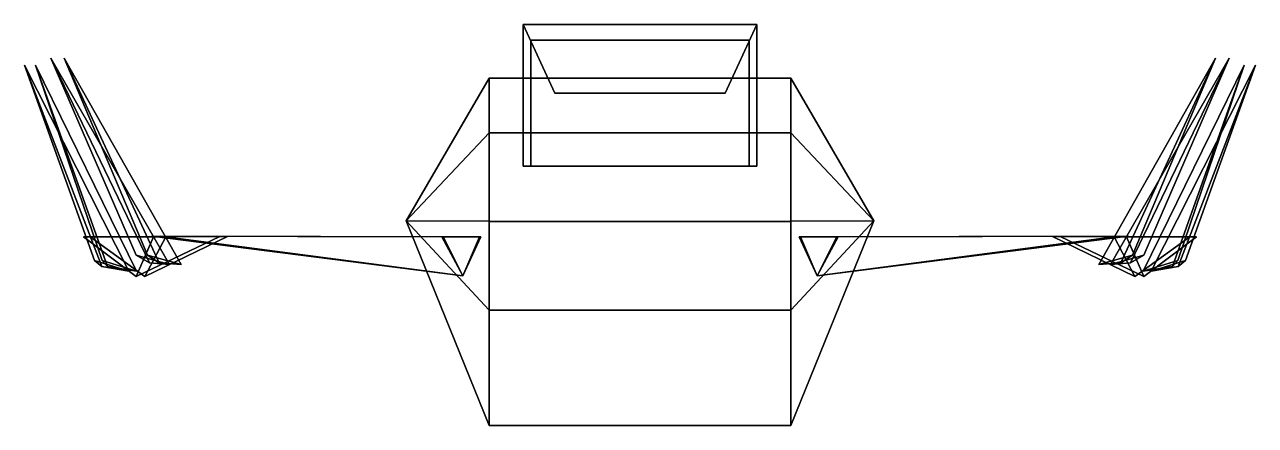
# Model space of a CAD drawing. Extents: x -3.06 to 3.06, y -1.23 to 0.77.
import ezdxf

# ---------------------------------------------------------------- set-up
doc = ezdxf.new("R2010")
doc.units = 0
for name, color, linetype in [('Cube', 15, 'CONTINUOUS'), ('Cube2', 15, 'CONTINUOUS'), ('Cylinder3', 15, 'CONTINUOUS'), ('Cylinder4', 15, 'CONTINUOUS'), ('Cylinder5', 15, 'CONTINUOUS'), ('NoName19', 15, 'CONTINUOUS'), ('NoName19001', 15, 'CONTINUOUS'), ('NoName19002', 15, 'CONTINUOUS'), ('NoName19003', 15, 'CONTINUOUS'), ('NoName20', 15, 'CONTINUOUS'), ('NoName20001', 15, 'CONTINUOUS'), ('NoName20002', 15, 'CONTINUOUS'), ('NoName20003', 15, 'CONTINUOUS'), ('NoName21', 15, 'CONTINUOUS'), ('NoName21001', 15, 'CONTINUOUS'), ('NoName21002', 15, 'CONTINUOUS'), ('NoName21003', 15, 'CONTINUOUS'), ('NoName22', 15, 'CONTINUOUS'), ('NoName22001', 15, 'CONTINUOUS'), ('NoName22002', 15, 'CONTINUOUS'), ('NoName22003', 15, 'CONTINUOUS')]:
    doc.layers.add(name, color=color, linetype=linetype)

msp = doc.modelspace()

# ---------------------------------------------------------------- linework, layer by layer
at = {"layer": 'Cube', "color": 0}
for points in [[(0.542855, 0.68781, -0.613178), (-0.542895, 0.68781, -0.613178), (-0.542895, 0.061454, -0.613178), (0.542855, 0.061454, -0.613178)], [(-0.542895, 0.68781, -0.222306), (0.542855, 0.68781, -0.222306), (0.542855, 0.061454, -0.222306), (-0.542895, 0.061454, -0.222306)], [(-0.542895, 0.68781, -0.613178), (-0.542895, 0.68781, -0.222306), (-0.542895, 0.061454, -0.222306), (-0.542895, 0.061454, -0.613178)], [(0.542855, 0.68781, -0.222306), (0.542855, 0.68781, -0.613178), (0.542855, 0.061454, -0.613178), (0.542855, 0.061454, -0.222306)], [(0.542855, 0.061454, -0.222306), (0.542855, 0.061454, -0.613178), (-0.542895, 0.061454, -0.613178), (-0.542895, 0.061454, -0.222306)]]:
    msp.add_3dface(points, dxfattribs=at)
at = {"layer": 'Cube', "color": 1}
msp.add_3dface([(-0.542895, 0.68781, -0.222306), (-0.542895, 0.68781, -0.613178), (0.542855, 0.68781, -0.613178), (0.542855, 0.68781, -0.222306)], dxfattribs=at)
at = {"layer": 'Cube2', "color": 0}
for points in [[(-0.580706, 0.765934, -0.652264), (-0.580706, 0.061287, -0.652265), (0.580669, 0.061287, -0.652265), (0.580669, 0.765933, -0.652264)], [(0.580669, 0.765933, -0.183222), (0.580669, 0.061287, -0.183223), (-0.580706, 0.061288, -0.183222), (-0.580706, 0.765934, -0.183221)], [(-0.580706, 0.765934, -0.183221), (-0.580706, 0.061288, -0.183222), (-0.580706, 0.061287, -0.652265), (-0.580706, 0.765934, -0.652264)], [(0.423084, 0.424831, -0.480426), (-0.423086, 0.42515, -0.480418), (-0.580706, 0.765934, -0.652264), (0.580669, 0.765933, -0.652264)], [(-0.423124, 0.425278, -0.350735), (0.42305, 0.424963, -0.350735), (0.580669, 0.765933, -0.183222), (-0.580706, 0.765934, -0.183221)], [(-0.423086, 0.42515, -0.480418), (-0.423124, 0.425278, -0.350735), (-0.580706, 0.765934, -0.183221), (-0.580706, 0.765934, -0.652264)], [(0.42305, 0.424963, -0.350735), (0.423084, 0.424831, -0.480426), (0.580669, 0.765933, -0.652264), (0.580669, 0.765933, -0.183222)], [(0.580669, 0.765933, -0.652264), (0.580669, 0.061287, -0.652265), (0.580669, 0.061287, -0.183223), (0.580669, 0.765933, -0.183222)], [(0.42305, 0.424963, -0.350735), (-0.423124, 0.425278, -0.350735), (-0.423086, 0.42515, -0.480418), (0.423084, 0.424831, -0.480426)], [(-0.580706, 0.061287, -0.652265), (-0.580706, 0.061288, -0.183222), (0.580669, 0.061287, -0.183223), (0.580669, 0.061287, -0.652265)]]:
    msp.add_3dface(points, dxfattribs=at)
at = {"layer": 'Cylinder3', "color": 0}
for points in [[(0.749671, 0.227813, -0.811501), (1.163795, -0.210578, -0.112793), (0.749671, 0.500154, 0.026678)], [(0.749671, 0.500154, 0.026678), (1.163795, -0.210578, -0.112793), (0.749671, -0.210937, 0.71291)], [(0.749671, -0.210937, 0.71291), (0.749671, 0.227813, -0.811501), (0.749671, 0.500154, 0.026678)], [(0.749671, -0.6535, -0.811501), (1.163795, -0.210578, -0.112793), (0.749671, 0.227813, -0.811501)], [(0.749671, -0.6535, -0.811501), (0.749671, 0.227813, -0.811501), (0.749671, -0.210937, 0.71291)], [(0.749671, -0.210937, 0.71291), (1.163795, -0.210578, -0.112793), (0.749671, -1.227221, -0.321414)], [(0.749671, -1.227221, -0.321414), (1.163795, -0.210578, -0.112793), (0.749671, -0.6535, -0.811501)], [(0.749671, -1.227221, -0.321414), (0.749671, -0.6535, -0.811501), (0.749671, -0.210937, 0.71291)]]:
    msp.add_3dface(points, dxfattribs=at)
at = {"layer": 'Cylinder4', "color": 0}
for points in [[(-0.749709, 0.500154, 0.026678), (0.749671, 0.500154, 0.026678), (0.749671, -0.212844, 0.71291), (-0.749709, -0.212844, 0.71291)], [(-0.749709, 0.227813, -0.811501), (0.749671, 0.227813, -0.811501), (0.749671, 0.500154, 0.026678), (-0.749709, 0.500154, 0.026678)], [(-0.749709, -0.212844, 0.71291), (-0.749709, 0.227813, -0.811501), (-0.749709, 0.500154, 0.026678)], [(0.749671, -0.212844, 0.71291), (0.749671, 0.500154, 0.026678), (0.749671, 0.227813, -0.811501)], [(-0.749709, -0.6535, -0.811501), (0.749671, -0.6535, -0.811501), (0.749671, 0.227813, -0.811501), (-0.749709, 0.227813, -0.811501)], [(-0.749709, -0.6535, -0.811501), (-0.749709, 0.227813, -0.811501), (-0.749709, -0.212844, 0.71291)], [(0.749671, -0.6535, -0.811501), (0.749671, -0.212844, 0.71291), (0.749671, 0.227813, -0.811501)], [(-0.749709, -0.212844, 0.71291), (0.749671, -0.212844, 0.71291), (0.749671, -1.227221, -0.321414), (-0.749709, -1.227221, -0.321414)], [(-0.749709, -1.227221, -0.321414), (-0.749709, -0.6535, -0.811501), (-0.749709, -0.212844, 0.71291)], [(0.749671, -1.227221, -0.321414), (0.749671, -0.212844, 0.71291), (0.749671, -0.6535, -0.811501)], [(-0.749709, -1.227221, -0.321414), (0.749671, -1.227221, -0.321414), (0.749671, -0.6535, -0.811501), (-0.749709, -0.6535, -0.811501)]]:
    msp.add_3dface(points, dxfattribs=at)
at = {"layer": 'Cylinder5', "color": 0}
for points in [[(-0.749709, 0.500154, 0.026678), (-1.163833, -0.210578, -0.112793), (-0.749709, 0.227813, -0.811501)], [(-0.749709, -0.210937, 0.71291), (-1.163833, -0.210578, -0.112793), (-0.749709, 0.500154, 0.026678)], [(-0.749709, 0.500154, 0.026678), (-0.749709, 0.227813, -0.811501), (-0.749709, -0.210937, 0.71291)], [(-0.749709, 0.227813, -0.811501), (-1.163833, -0.210578, -0.112793), (-0.749709, -0.6535, -0.811501)], [(-0.749709, 0.227813, -0.811501), (-0.749709, -0.6535, -0.811501), (-0.749709, -0.210937, 0.71291)], [(-0.749709, -1.227221, -0.321414), (-1.163833, -0.210578, -0.112793), (-0.749709, -0.210937, 0.71291)], [(-0.749709, -0.6535, -0.811501), (-1.163833, -0.210578, -0.112793), (-0.749709, -1.227221, -0.321414)], [(-0.749709, -0.210937, 0.71291), (-0.749709, -0.6535, -0.811501), (-0.749709, -1.227221, -0.321414)]]:
    msp.add_3dface(points, dxfattribs=at)
at = {"layer": 'NoName19', "color": 0}
for points in [[(2.341108, -0.426633, -1.546184), (2.506768, -0.381003, -1.493646), (2.931467, 0.599342, -1.722938)], [(2.931467, 0.599342, -1.722938), (2.440521, -0.419266, -1.330827), (2.341108, -0.426633, -1.546184)], [(2.931467, 0.599342, -1.722938), (2.506768, -0.381003, -1.493646), (2.440521, -0.419266, -1.330827)], [(2.440521, -0.419266, -1.330827), (2.506768, -0.381003, -1.493646), (2.341108, -0.426633, -1.546184)]]:
    msp.add_3dface(points, dxfattribs=at)
at = {"layer": 'NoName19001', "color": 0}
for points in [[(2.863485, 0.599349, 1.722986), (2.450323, -0.380986, 1.473489), (2.282342, -0.426617, 1.517989)], [(2.282342, -0.426617, 1.517989), (2.391982, -0.419248, 1.307654), (2.863485, 0.599349, 1.722986)], [(2.391982, -0.419248, 1.307654), (2.450323, -0.380986, 1.473489), (2.863485, 0.599349, 1.722986)], [(2.282342, -0.426617, 1.517989), (2.450323, -0.380986, 1.473489), (2.391982, -0.419248, 1.307654)]]:
    msp.add_3dface(points, dxfattribs=at)
at = {"layer": 'NoName19002', "color": 0}
for points in [[(-2.863945, 0.599335, 1.722933), (-2.450782, -0.381003, 1.473441), (-2.392443, -0.419266, 1.307612)], [(-2.282796, -0.426633, 1.517943), (-2.450782, -0.381003, 1.473441), (-2.863945, 0.599335, 1.722933)], [(-2.863945, 0.599335, 1.722933), (-2.392443, -0.419266, 1.307612), (-2.282796, -0.426633, 1.517943)], [(-2.392443, -0.419266, 1.307612), (-2.450782, -0.381003, 1.473441), (-2.282796, -0.426633, 1.517943)]]:
    msp.add_3dface(points, dxfattribs=at)
at = {"layer": 'NoName19003', "color": 0}
for points in [[(-2.440492, -0.41925, -1.330866), (-2.506741, -0.380989, -1.493689), (-2.931438, 0.599352, -1.722987)], [(-2.931438, 0.599352, -1.722987), (-2.506741, -0.380989, -1.493689), (-2.341085, -0.42662, -1.546225)], [(-2.341085, -0.42662, -1.546225), (-2.440492, -0.41925, -1.330866), (-2.931438, 0.599352, -1.722987)], [(-2.341085, -0.42662, -1.546225), (-2.506741, -0.380989, -1.493689), (-2.440492, -0.41925, -1.330866)]]:
    msp.add_3dface(points, dxfattribs=at)
at = {"layer": 'NoName20', "color": 0}
for points in [[(2.090643, -0.288062, -1.147333), (2.506573, -0.486586, -1.239179), (2.768104, -0.289037, -0.996561)], [(2.42023, -0.289062, -1.604676), (2.506573, -0.486586, -1.239179), (2.090643, -0.288062, -1.147333)], [(2.090643, -0.288062, -1.147333), (2.768104, -0.289037, -0.996561), (2.42023, -0.289062, -1.604676)], [(2.768104, -0.289037, -0.996561), (2.506573, -0.486586, -1.239179), (2.42023, -0.289062, -1.604676)]]:
    msp.add_3dface(points, dxfattribs=at)
at = {"layer": 'NoName20001', "color": 0}
for points in [[(2.735483, -0.289037, 0.989428), (2.46258, -0.486586, 1.219181), (2.051551, -0.288062, 1.107428)], [(2.051551, -0.288062, 1.107428), (2.46258, -0.486586, 1.219181), (2.358752, -0.289062, 1.5801)], [(2.358752, -0.289062, 1.5801), (2.735483, -0.289037, 0.989428), (2.051551, -0.288062, 1.107428)], [(2.358752, -0.289062, 1.5801), (2.46258, -0.486586, 1.219181), (2.735483, -0.289037, 0.989428)]]:
    msp.add_3dface(points, dxfattribs=at)
at = {"layer": 'NoName20002', "color": 0}
for points in [[(-2.051938, -0.288062, 1.107429), (-2.462967, -0.486586, 1.219181), (-2.73587, -0.289036, 0.989428)], [(-2.051938, -0.288062, 1.107429), (-2.73587, -0.289036, 0.989428), (-2.359138, -0.289061, 1.5801)], [(-2.73587, -0.289036, 0.989428), (-2.462967, -0.486586, 1.219181), (-2.359138, -0.289061, 1.5801)], [(-2.359138, -0.289061, 1.5801), (-2.462967, -0.486586, 1.219181), (-2.051938, -0.288062, 1.107429)]]:
    msp.add_3dface(points, dxfattribs=at)
at = {"layer": 'NoName20003', "color": 0}
for points in [[(-2.768143, -0.289037, -0.99656), (-2.506612, -0.486586, -1.239178), (-2.090682, -0.288062, -1.147332)], [(-2.420269, -0.289062, -1.604675), (-2.768143, -0.289037, -0.99656), (-2.090682, -0.288062, -1.147332)], [(-2.420269, -0.289062, -1.604675), (-2.506612, -0.486586, -1.239178), (-2.768143, -0.289037, -0.99656)], [(-2.090682, -0.288062, -1.147332), (-2.506612, -0.486586, -1.239178), (-2.420269, -0.289062, -1.604675)]]:
    msp.add_3dface(points, dxfattribs=at)
at = {"layer": 'NoName21', "color": 0}
for points in [[(2.542308, -0.459575, -1.120355), (2.713163, -0.407532, -1.100778), (3.061496, 0.5639, -1.459992)], [(3.061496, 0.5639, -1.459992), (2.677668, -0.436481, -0.926806), (2.542308, -0.459575, -1.120355)], [(3.061496, 0.5639, -1.459992), (2.713163, -0.407532, -1.100778), (2.677668, -0.436481, -0.926806)], [(2.677668, -0.436481, -0.926806), (2.713163, -0.407532, -1.100778), (2.542308, -0.459575, -1.120355)]]:
    msp.add_3dface(points, dxfattribs=at)
at = {"layer": 'NoName21001', "color": 0}
for points in [[(3.006114, 0.563871, 1.466568), (2.675473, -0.407528, 1.090975), (2.503882, -0.459568, 1.102304)], [(2.503882, -0.459568, 1.102304), (2.648386, -0.436474, 0.915482), (3.006114, 0.563871, 1.466568)], [(2.648386, -0.436474, 0.915482), (2.675473, -0.407528, 1.090975), (3.006114, 0.563871, 1.466568)], [(2.503882, -0.459568, 1.102304), (2.675473, -0.407528, 1.090975), (2.648386, -0.436474, 0.915482)]]:
    msp.add_3dface(points, dxfattribs=at)
at = {"layer": 'NoName21002', "color": 0}
for points in [[(-3.006541, 0.56388, 1.466526), (-2.675899, -0.407531, 1.090941), (-2.648813, -0.436479, 0.915453)], [(-2.504305, -0.459572, 1.102271), (-2.675899, -0.407531, 1.090941), (-3.006541, 0.56388, 1.466526)], [(-3.006541, 0.56388, 1.466526), (-2.648813, -0.436479, 0.915453), (-2.504305, -0.459572, 1.102271)], [(-2.648813, -0.436479, 0.915453), (-2.675899, -0.407531, 1.090941), (-2.504305, -0.459572, 1.102271)]]:
    msp.add_3dface(points, dxfattribs=at)
at = {"layer": 'NoName21003', "color": 0}
for points in [[(-2.677667, -0.436485, -0.926834), (-2.713164, -0.407537, -1.10081), (-3.061496, 0.563883, -1.460034)], [(-3.061496, 0.563883, -1.460034), (-2.713164, -0.407537, -1.10081), (-2.542312, -0.459579, -1.120386)], [(-2.542312, -0.459579, -1.120386), (-2.677667, -0.436485, -0.926834), (-3.061496, 0.563883, -1.460034)], [(-2.542312, -0.459579, -1.120386), (-2.713164, -0.407537, -1.10081), (-2.677667, -0.436485, -0.926834)]]:
    msp.add_3dface(points, dxfattribs=at)
at = {"layer": 'NoName22', "color": 0}
for points in [[(0.79885, -0.289038, -0.518951), (0.881604, -0.483584, -0.359582), (2.428765, -0.286138, -1.247703)], [(2.428765, -0.286138, -1.247703), (0.978454, -0.289038, -0.199531), (0.79885, -0.289038, -0.518951)], [(0.978454, -0.289038, -0.199531), (0.881604, -0.483584, -0.359582), (0.79885, -0.289038, -0.518951)], [(2.428765, -0.286138, -1.247703), (0.881604, -0.483584, -0.359582), (0.978454, -0.289038, -0.199531)]]:
    msp.add_3dface(points, dxfattribs=at)
at = {"layer": 'NoName22001', "color": 0}
for points in [[(2.384453, -0.286138, 1.22395), (0.881816, -0.483584, 0.262416), (0.79149, -0.289038, 0.417618)], [(0.79149, -0.289038, 0.417618), (0.986255, -0.289038, 0.10721), (2.384453, -0.286138, 1.22395)], [(0.79149, -0.289038, 0.417618), (0.881816, -0.483584, 0.262416), (0.986255, -0.289038, 0.10721)], [(0.986255, -0.289038, 0.10721), (0.881816, -0.483584, 0.262416), (2.384453, -0.286138, 1.22395)]]:
    msp.add_3dface(points, dxfattribs=at)
at = {"layer": 'NoName22002', "color": 0}
for points in [[(-2.384839, -0.286137, 1.223951), (-0.882202, -0.483583, 0.262416), (-0.986641, -0.289037, 0.107211)], [(-0.791876, -0.289037, 0.417618), (-0.882202, -0.483583, 0.262416), (-2.384839, -0.286137, 1.223951)], [(-2.384839, -0.286137, 1.223951), (-0.986641, -0.289037, 0.107211), (-0.791876, -0.289037, 0.417618)], [(-0.986641, -0.289037, 0.107211), (-0.882202, -0.483583, 0.262416), (-0.791876, -0.289037, 0.417618)]]:
    msp.add_3dface(points, dxfattribs=at)
at = {"layer": 'NoName22003', "color": 0}
for points in [[(-0.978492, -0.289038, -0.199531), (-0.881642, -0.483584, -0.359582), (-2.428803, -0.286138, -1.247703)], [(-2.428803, -0.286138, -1.247703), (-0.881642, -0.483584, -0.359582), (-0.798888, -0.289038, -0.518951)], [(-0.798888, -0.289038, -0.518951), (-0.978492, -0.289038, -0.199531), (-2.428803, -0.286138, -1.247703)], [(-0.798888, -0.289038, -0.518951), (-0.881642, -0.483584, -0.359582), (-0.978492, -0.289038, -0.199531)]]:
    msp.add_3dface(points, dxfattribs=at)

doc.saveas('drawing.dxf')
